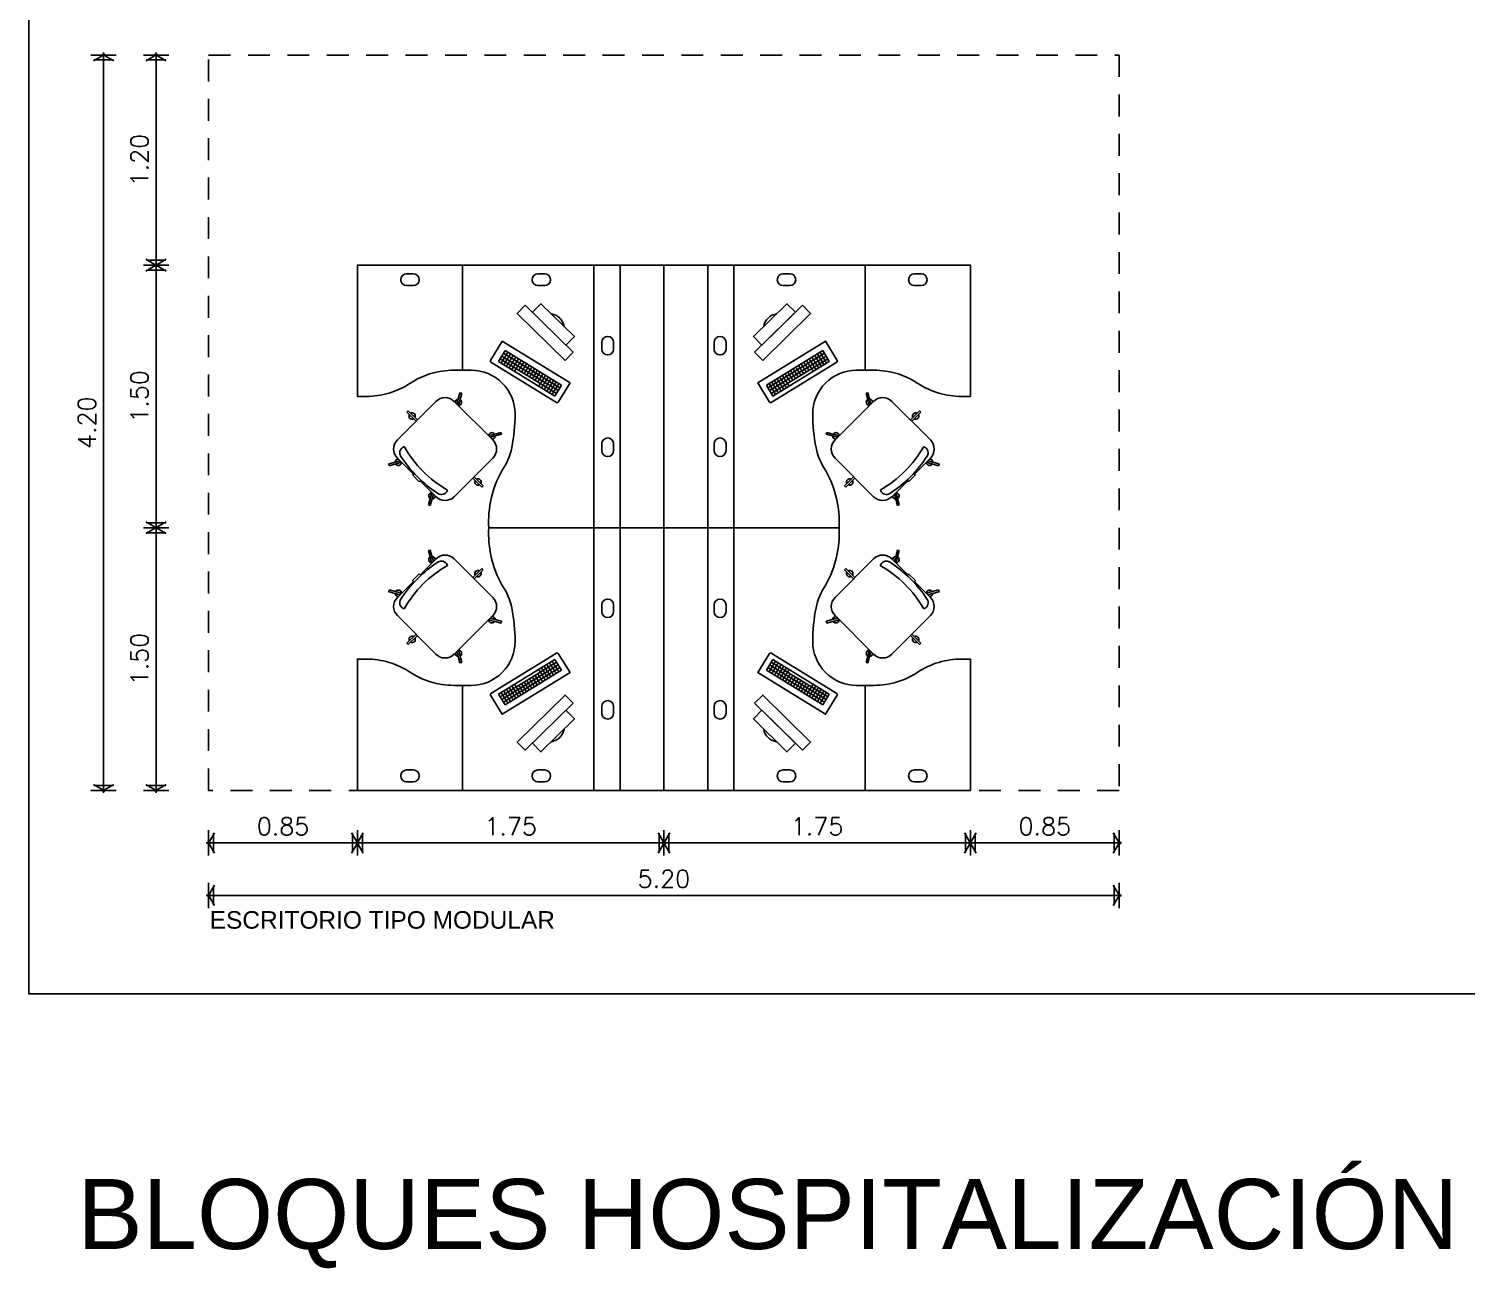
# Model space of a CAD drawing. Header units: millimetres. Extents: x 0 to 53.7, y -32.2 to -5.1.
# Drawn here: x 0.01 to 8.22, y -18.79 to -11.71 of the extents above; entities that cross this region are included whole.
import ezdxf

# ---------------------------------------------------------------- set-up
doc = ezdxf.new("R2010")
doc.units = ezdxf.units.MM
doc.header["$MEASUREMENT"] = 0
doc.linetypes.add('HIDDEN2', pattern=[0.1875, 0.125, -0.0625])
for name, color, linetype in [('Cot', 8, 'Continuous'), ('Mob', 8, 'Continuous'), ('Proy', 9, 'HIDDEN2'), ('Tex', 2, 'Continuous')]:
    doc.layers.add(name, color=color, linetype=linetype)
doc.styles.add('ARIAL', font='arial.ttf')
doc.styles.add('ROMANS', font='romans.shx')
doc.dimstyles.new('PAÑO', dxfattribs={"dimscale": 0.5, "dimtxt": 0.2, "dimasz": 0.1, "dimexe": 0.18, "dimexo": 0.0625, "dimgap": 0.09, "dimtad": 1, "dimzin": 0, "dimdsep": 46, "dimtxsty": 'ROMANS', "dimblk1": 'COTP', "dimblk2": 'COTP', "dimsah": 1, "dimcen": 0.09, "dimse1": 1, "dimse2": 1, "dimclrd": 256, "dimclrt": 2, "dimaunit": 1, "dimadec": 0, "dimazin": 0, "dimtfac": 1, "dimtix": 1, "dimtmove": 2, "dimatfit": 0, "dimldrblk": 'COTP', "dimfxl": 0.18, "dimtolj": 1, "dimtzin": 0, "dimarcsym": 0})

# ---------------------------------------------------------------- blocks, each defined once
blk = doc.blocks.new('SILLA-07')
at = {"color": 0}
for p, q in [((0.2421, 0.3026), (0.2314, 0.3026)), ((0.2314, 0.2294), (0.2314, 0.3026)), ((0.2421, 0.2294), (0.2421, 0.3026)), ((-0.0561, 0.1585), (-0.0507, 0.1678)), ((-0.0507, 0.1678), (0.0074, 0.1343)), ((0.0811, 0.1755), (0.0753, 0.1774)), ((0.0811, 0.2294), (0.3924, 0.2294)), ((0.5242, 0.1678), (0.4661, 0.1343)), ((0.5296, 0.1585), (0.5242, 0.1678)), ((-0.0561, 0.1585), (0.0074, 0.122)), ((0.0074, 0.1557), (0.0074, 0.0272)), ((0.5296, 0.1585), (0.4661, 0.122)), ((0.4661, 0.1557), (0.4661, -0.1557)), ((0, 0.0272), (0.013, 0.0272)), ((0, 0.0272), (0, -0.0272)), ((0, -0.0272), (0.013, -0.0272)), ((0.0074, -0.0272), (0.0074, -0.1557)), ((-0.0561, -0.1585), (0.0074, -0.122)), ((-0.0561, -0.1585), (-0.0507, -0.1678)), ((-0.0507, -0.1678), (0.0074, -0.1343)), ((0.5296, -0.1585), (0.4661, -0.122)), ((0.5242, -0.1678), (0.4661, -0.1343)), ((0.5296, -0.1585), (0.5242, -0.1678)), ((0.0753, -0.1774), (0.0811, -0.1755)), ((0.0811, -0.2294), (0.3924, -0.2294)), ((0.2314, -0.2294), (0.2314, -0.3026)), ((0.2421, -0.2294), (0.2421, -0.3026)), ((0.2421, -0.3026), (0.2314, -0.3026))]:
    blk.add_line(p, q, dxfattribs=at)
for centre, radius, start, end in [((0.2367, 0.266), 0.0182, 107.10464, 252.89536), ((0.2367, 0.266), 0.0182, 287.10464, 72.89536), ((0.0811, 0.1557), 0.0737, 90, 180), ((0.0641, 0.1422), 0.0369, 72.35455, 166.41241), ((0.7066, 0), 0.6496, 164.3252, 195.6748), ((0.3924, 0.1557), 0.0737, 360, 90), ((-0.0058, 0.1357), 0.0183, 166.99983, 313.04786), ((-0.0058, 0.1357), 0.0183, 43.91635, 133.04786), ((0.7498, 0), 0.7371, 168.18756, 191.81244), ((0.4793, 0.1357), 0.0183, 46.95214, 136.08365), ((0.4793, 0.1357), 0.0183, 226.95214, 13.00017), ((-0.0058, -0.1357), 0.0183, 46.95214, 193.00017), ((-0.0058, -0.1357), 0.0183, 226.95214, 316.08365), ((0.0811, -0.1557), 0.0737, 180, 270), ((0.0641, -0.1422), 0.0369, 193.58759, 287.64545), ((0.3924, -0.1557), 0.0737, 270, 360), ((0.4793, -0.1357), 0.0183, 223.91635, 313.04786), ((0.4793, -0.1357), 0.0183, 346.99983, 133.04786), ((0.2367, -0.266), 0.0182, 107.10464, 252.89536), ((0.2367, -0.266), 0.0182, 287.10464, 72.89536)]:
    blk.add_arc(centre, radius, start, end, dxfattribs=at)
blk = doc.blocks.new('secretarias')
for p, q in [((0.5541, 0.9879), (0.7845, 0.613)), ((0.4882, 0.907), (0.5496, 0.9447)), ((0.4882, 0.907), (0.6862, 0.585)), ((0.4977, 0.8917), (0.559, 0.9294)), ((0.5036, 0.9164), (0.7015, 0.5944)), ((0.5071, 0.8763), (0.5684, 0.914)), ((0.5189, 0.9258), (0.7168, 0.6038)), ((0.5342, 0.9353), (0.7322, 0.6132)), ((0.5496, 0.9447), (0.7475, 0.6227)), ((0.5165, 0.861), (0.5778, 0.8987)), ((0.5259, 0.8456), (0.5873, 0.8834)), ((0.5354, 0.8303), (0.5967, 0.868)), ((0.5448, 0.815), (0.6061, 0.8527)), ((0.5542, 0.7996), (0.6002, 0.8279)), ((0.2289, 0.7919), (0.4978, 0.5182)), ((0.2693, 0.7508), (0.4574, 0.5592)), ((0.5636, 0.7843), (0.6096, 0.8126)), ((0.5731, 0.769), (0.6191, 0.7973)), ((0.5825, 0.7536), (0.6285, 0.7819)), ((0.5919, 0.7383), (0.6379, 0.7666)), ((0.6013, 0.723), (0.6473, 0.7513)), ((0.6108, 0.7076), (0.6568, 0.7359)), ((0.6202, 0.6923), (0.6662, 0.7206)), ((0.6296, 0.677), (0.691, 0.7147)), ((0.639, 0.6616), (0.7004, 0.6993)), ((0.6485, 0.6463), (0.7098, 0.684)), ((0.6579, 0.631), (0.7192, 0.6687)), ((0.6673, 0.6156), (0.7287, 0.6533)), ((0.6768, 0.6003), (0.7381, 0.638)), ((0.6862, 0.585), (0.7475, 0.6227))]:
    blk.add_line(p, q)
for points in [[(0, 1.15), (0, 1.75), (0.75, 1.75), (0.75, 1.7, -0.072993), (0.7308, 1.5695, -0.072993), (0.675, 1.45, 0.109734), (0.6048, 1.266, 0.036448), (0.6, 1.2), (0.6, 1.15)], [(0, 1.15), (0.6, 1.15), (0.6, 1.1, 0.414214), (0.85, 0.85, 0.049448), (1.0425, 0.8691, 0.101217), (1.175, 0.925, -0.14401), (1.5, 1), (1.5, 0.25), (0, 0.25)]]:
    blk.add_lwpolyline(points, format="xyb", close=True)
for points, elevation in [([(0.049, 1.469), (0.049, 1.431, 1), (0.117, 1.431), (0.117, 1.469, 1)], 0.75), ([(0.049, 0.719), (0.049, 0.681, 1), (0.117, 0.681), (0.117, 0.719, 1)], 0.75), ([(0.441, 0.355), (0.479, 0.355, -1), (0.479, 0.287), (0.441, 0.287, -1)], -0.358), ([(1.021, 0.355), (1.059, 0.355, -1), (1.059, 0.287), (1.021, 0.287, -1)], -0.358)]:
    blk.add_lwpolyline(points, format="xyb", close=True, dxfattribs=dict(elevation=elevation))
for points in [[(0.7822, 0.6033), (0.6727, 0.536), (0.4348, 0.9229), (0.5444, 0.9902)], [(0.4978, 0.5182), (0.5444, 0.564), (0.2756, 0.8377), (0.2289, 0.7919)], [(0.2693, 0.7508), (0.22, 0.7025), (0.4082, 0.5109), (0.4574, 0.5592)]]:
    blk.add_lwpolyline(points)
blk.add_lwpolyline([(0, 0.4), (1.5, 0.4), (1.5, 0), (0, 0)], close=True)
for centre, radius, start, end in [((0.5481, 0.9842), 0.00708, 31.57921, 121.57921), ((0.3634, 0.655), 0.086, 187.85641, 261.11258), ((0.7785, 0.6093), 0.00708, 301.57921, 31.57921)]:
    blk.add_arc(centre, radius, start, end)
at = {"extrusion": (0, 0, -1), "zscale": -1, "rotation": 315}
blk.add_blockref('SILLA-07', (-1.2177, 1.4168), dxfattribs=at)
blk = doc.blocks.new('COTP')
at = {"color": 0}
for p, q in [((-2.24, 0), (0.28, 0)), ((0, -1.45), (0, 1.45))]:
    blk.add_line(p, q, dxfattribs=at)
at = {"color": 2}
for p, q in [((0.1, -0.17), (-0.67, 1.16)), ((0.1, 0.17), (-0.67, -1.16)), ((-0.56, -1.11), (-0.56, 1.11))]:
    blk.add_line(p, q, dxfattribs=at)
blk = doc.blocks.new('*D531')
at = {"layer": 'Cot', "lineweight": -2, "transparency": 16777216}
blk.add_line((0.7332, -16.0127), (0.7332, -14.6127), dxfattribs=at)
at = {"layer": 'Defpoints', "color": 0, "transparency": 16777216}
for p in [(0.7332, -14.5627), (2.6332, -14.5627), (1.8832, -16.0627)]:
    blk.add_point(p, dxfattribs=at)
at = {"layer": 'Cot', "lineweight": -2, "transparency": 16777216, "xscale": 0.05, "yscale": 0.05, "zscale": 0.05}
for p, rotation in [((0.7332, -14.5627), 90), ((0.7332, -16.0627), 270)]:
    blk.add_blockref('COTP', p, dxfattribs=dict(at, rotation=rotation))
at = {"layer": 'Cot', "color": 2, "transparency": 16777216, "insert": (0.6382, -15.3127), "char_height": 0.1, "attachment_point": 5, "rotation": 90, "style": 'ROMANS'}
blk.add_mtext('\\A1;1.50', dxfattribs=at)
blk = doc.blocks.new('*D532')
at = {"layer": 'Cot', "lineweight": -2, "transparency": 16777216}
blk.add_line((0.7332, -14.5127), (0.7332, -13.1127), dxfattribs=at)
at = {"layer": 'Defpoints', "color": 0, "transparency": 16777216}
for p in [(0.7332, -13.0627), (1.8832, -13.0627), (2.6332, -14.5627)]:
    blk.add_point(p, dxfattribs=at)
at = {"layer": 'Cot', "lineweight": -2, "transparency": 16777216, "xscale": 0.05, "yscale": 0.05, "zscale": 0.05}
for p, rotation in [((0.7332, -13.0627), 90), ((0.7332, -14.5627), 270)]:
    blk.add_blockref('COTP', p, dxfattribs=dict(at, rotation=rotation))
at = {"layer": 'Cot', "color": 2, "transparency": 16777216, "insert": (0.6382, -13.8127), "char_height": 0.1, "attachment_point": 5, "rotation": 90, "style": 'ROMANS'}
blk.add_mtext('\\A1;1.50', dxfattribs=at)
blk = doc.blocks.new('*D533')
at = {"layer": 'Cot', "lineweight": -2, "transparency": 16777216}
blk.add_line((0.7332, -13.0127), (0.7332, -11.9127), dxfattribs=at)
at = {"layer": 'Defpoints', "color": 0, "transparency": 16777216}
for p in [(0.7332, -11.8627), (1.0332, -11.8627), (1.8832, -13.0627)]:
    blk.add_point(p, dxfattribs=at)
at = {"layer": 'Cot', "lineweight": -2, "transparency": 16777216, "xscale": 0.05, "yscale": 0.05, "zscale": 0.05}
for p, rotation in [((0.7332, -11.8627), 90), ((0.7332, -13.0627), 270)]:
    blk.add_blockref('COTP', p, dxfattribs=dict(at, rotation=rotation))
at = {"layer": 'Cot', "color": 2, "transparency": 16777216, "insert": (0.6382, -12.4627), "char_height": 0.1, "attachment_point": 5, "rotation": 90, "style": 'ROMANS'}
blk.add_mtext('\\A1;1.20', dxfattribs=at)
blk = doc.blocks.new('*D534')
at = {"layer": 'Cot', "lineweight": -2, "transparency": 16777216}
blk.add_line((0.4332, -16.0127), (0.4332, -11.9127), dxfattribs=at)
at = {"layer": 'Defpoints', "color": 0, "transparency": 16777216}
for p in [(0.4332, -11.8627), (1.0332, -11.8627), (1.0332, -16.0627)]:
    blk.add_point(p, dxfattribs=at)
at = {"layer": 'Cot', "lineweight": -2, "transparency": 16777216, "xscale": 0.05, "yscale": 0.05, "zscale": 0.05}
for p, rotation in [((0.4332, -11.8627), 90), ((0.4332, -16.0627), 270)]:
    blk.add_blockref('COTP', p, dxfattribs=dict(at, rotation=rotation))
at = {"layer": 'Cot', "color": 2, "transparency": 16777216, "insert": (0.3382, -13.9627), "char_height": 0.1, "attachment_point": 5, "rotation": 90, "style": 'ROMANS'}
blk.add_mtext('\\A1;4.20', dxfattribs=at)
blk = doc.blocks.new('*D535')
at = {"layer": 'Cot', "lineweight": -2, "transparency": 16777216}
blk.add_line((1.0832, -16.3627), (1.8332, -16.3627), dxfattribs=at)
at = {"layer": 'Defpoints', "color": 0, "transparency": 16777216}
for p in [(1.0332, -16.0627), (1.8832, -16.0627), (1.8832, -16.3627)]:
    blk.add_point(p, dxfattribs=at)
at = {"layer": 'Cot', "lineweight": -2, "transparency": 16777216, "xscale": 0.05, "yscale": 0.05, "zscale": 0.05, "rotation": 180}
blk.add_blockref('COTP', (1.0332, -16.3627), dxfattribs=at)
at = {"layer": 'Cot', "lineweight": -2, "transparency": 16777216, "xscale": 0.05, "yscale": 0.05, "zscale": 0.05}
blk.add_blockref('COTP', (1.8832, -16.3627), dxfattribs=at)
at = {"layer": 'Cot', "color": 2, "transparency": 16777216, "insert": (1.4582, -16.2677), "char_height": 0.1, "attachment_point": 5, "style": 'ROMANS'}
blk.add_mtext('\\A1;0.85', dxfattribs=at)
blk = doc.blocks.new('*D536')
at = {"layer": 'Cot', "lineweight": -2, "transparency": 16777216}
blk.add_line((1.9332, -16.3627), (3.5832, -16.3627), dxfattribs=at)
at = {"layer": 'Defpoints', "color": 0, "transparency": 16777216}
for p in [(1.8832, -16.0627), (3.6332, -16.0627), (3.6332, -16.3627)]:
    blk.add_point(p, dxfattribs=at)
at = {"layer": 'Cot', "lineweight": -2, "transparency": 16777216, "xscale": 0.05, "yscale": 0.05, "zscale": 0.05, "rotation": 180}
blk.add_blockref('COTP', (1.8832, -16.3627), dxfattribs=at)
at = {"layer": 'Cot', "lineweight": -2, "transparency": 16777216, "xscale": 0.05, "yscale": 0.05, "zscale": 0.05}
blk.add_blockref('COTP', (3.6332, -16.3627), dxfattribs=at)
at = {"layer": 'Cot', "color": 2, "transparency": 16777216, "insert": (2.7582, -16.2677), "char_height": 0.1, "attachment_point": 5, "style": 'ROMANS'}
blk.add_mtext('\\A1;1.75', dxfattribs=at)
blk = doc.blocks.new('*D537')
at = {"layer": 'Cot', "lineweight": -2, "transparency": 16777216}
blk.add_line((3.6832, -16.3627), (5.3332, -16.3627), dxfattribs=at)
at = {"layer": 'Defpoints', "color": 0, "transparency": 16777216}
for p in [(3.6332, -16.0627), (5.3832, -16.0627), (5.3832, -16.3627)]:
    blk.add_point(p, dxfattribs=at)
at = {"layer": 'Cot', "lineweight": -2, "transparency": 16777216, "xscale": 0.05, "yscale": 0.05, "zscale": 0.05, "rotation": 180}
blk.add_blockref('COTP', (3.6332, -16.3627), dxfattribs=at)
at = {"layer": 'Cot', "lineweight": -2, "transparency": 16777216, "xscale": 0.05, "yscale": 0.05, "zscale": 0.05}
blk.add_blockref('COTP', (5.3832, -16.3627), dxfattribs=at)
at = {"layer": 'Cot', "color": 2, "transparency": 16777216, "insert": (4.5082, -16.2677), "char_height": 0.1, "attachment_point": 5, "style": 'ROMANS'}
blk.add_mtext('\\A1;1.75', dxfattribs=at)
blk = doc.blocks.new('*D538')
at = {"layer": 'Cot', "lineweight": -2, "transparency": 16777216}
blk.add_line((5.4332, -16.3627), (6.1832, -16.3627), dxfattribs=at)
at = {"layer": 'Defpoints', "color": 0, "transparency": 16777216}
for p in [(5.3832, -16.0627), (6.2332, -16.0627), (6.2332, -16.3627)]:
    blk.add_point(p, dxfattribs=at)
at = {"layer": 'Cot', "lineweight": -2, "transparency": 16777216, "xscale": 0.05, "yscale": 0.05, "zscale": 0.05, "rotation": 180}
blk.add_blockref('COTP', (5.3832, -16.3627), dxfattribs=at)
at = {"layer": 'Cot', "lineweight": -2, "transparency": 16777216, "xscale": 0.05, "yscale": 0.05, "zscale": 0.05}
blk.add_blockref('COTP', (6.2332, -16.3627), dxfattribs=at)
at = {"layer": 'Cot', "color": 2, "transparency": 16777216, "insert": (5.8082, -16.2677), "char_height": 0.1, "attachment_point": 5, "style": 'ROMANS'}
blk.add_mtext('\\A1;0.85', dxfattribs=at)
blk = doc.blocks.new('*D539')
at = {"layer": 'Cot', "lineweight": -2, "transparency": 16777216}
blk.add_line((6.1832, -16.6627), (1.0832, -16.6627), dxfattribs=at)
at = {"layer": 'Defpoints', "color": 0, "transparency": 16777216}
for p in [(1.0332, -16.0627), (6.2332, -16.0627), (1.0332, -16.6627)]:
    blk.add_point(p, dxfattribs=at)
at = {"layer": 'Cot', "lineweight": -2, "transparency": 16777216, "xscale": 0.05, "yscale": 0.05, "zscale": 0.05, "rotation": 180}
blk.add_blockref('COTP', (1.0332, -16.6627), dxfattribs=at)
at = {"layer": 'Cot', "lineweight": -2, "transparency": 16777216, "xscale": 0.05, "yscale": 0.05, "zscale": 0.05}
blk.add_blockref('COTP', (6.2332, -16.6627), dxfattribs=at)
at = {"layer": 'Cot', "color": 2, "transparency": 16777216, "insert": (3.6332, -16.5677), "char_height": 0.1, "attachment_point": 5, "style": 'ROMANS'}
blk.add_mtext('\\A1;5.20', dxfattribs=at)

msp = doc.modelspace()

# ---------------------------------------------------------------- linework, layer by layer
at = {"layer": 'Proy'}
msp.add_lwpolyline([(1.0332, -16.0627), (1.0332, -11.8627), (6.2332, -11.8627), (6.2332, -16.0627)], close=True, dxfattribs=at)
at = {"layer": 'Tex'}
msp.add_lwpolyline([(0.006, -5.8754), (0.006, -17.2254), (27.406, -17.2254), (27.406, -5.8754)], close=True, dxfattribs=at)

# ---------------------------------------------------------------- block references
at = {"layer": 'Mob', "xscale": -1}
for p, rotation in [((3.6332, -13.0627), 90), ((3.6332, -16.0627), 270)]:
    msp.add_blockref('secretarias', p, dxfattribs=dict(at, rotation=rotation))
at = {"layer": 'Mob'}
for p, rotation in [((3.6332, -13.0627), 270), ((3.6332, -16.0627), 90)]:
    msp.add_blockref('secretarias', p, dxfattribs=dict(at, rotation=rotation))

# ---------------------------------------------------------------- texts
at = {"layer": 'Tex', "style": 'ARIAL'}
msp.add_text('BLOQUES HOSPITALIZACIÓN ', height=0.4, dxfattribs=at).set_placement((0.2837, -18.6824))
at = {"layer": 'Tex', "insert": (1.0395, -16.7526), "char_height": 0.1, "width": 3.881855, "attachment_point": 1, "style": 'ARIAL'}
msp.add_mtext('ESCRITORIO TIPO MODULAR', dxfattribs=at)

# ---------------------------------------------------------------- dimensions: what is measured, and where the dimension line sits
at = {"layer": 'Cot'}
for base, p1, p2, angle, picture, middle in [((0.4332, -11.8627), (1.0332, -16.0627), (1.0332, -11.8627), 90, '*D534', (0.3382, -13.9627)), ((0.7332, -11.8627), (1.8832, -13.0627), (1.0332, -11.8627), 90, '*D533', (0.6382, -12.4627)), ((0.7332, -13.0627), (2.6332, -14.5627), (1.8832, -13.0627), 90, '*D532', (0.6382, -13.8127)), ((0.7332, -14.5627), (1.8832, -16.0627), (2.6332, -14.5627), 90, '*D531', (0.6382, -15.3127)), ((1.8832, -16.3627), (1.0332, -16.0627), (1.8832, -16.0627), 180, '*D535', (1.4582, -16.2677)), ((1.0332, -16.6627), (6.2332, -16.0627), (1.0332, -16.0627), 180, '*D539', (3.6332, -16.5677)), ((3.6332, -16.3627), (1.8832, -16.0627), (3.6332, -16.0627), 180, '*D536', (2.7582, -16.2677)), ((5.3832, -16.3627), (3.6332, -16.0627), (5.3832, -16.0627), 180, '*D537', (4.5082, -16.2677)), ((6.2332, -16.3627), (5.3832, -16.0627), (6.2332, -16.0627), 180, '*D538', (5.8082, -16.2677))]:
    dim = msp.add_linear_dim(base=base, p1=p1, p2=p2, angle=angle, dimstyle='PAÑO', dxfattribs=at)
    dim.commit()
    dim.dimension.update_dxf_attribs({"geometry": picture, "text_midpoint": middle})

doc.saveas('drawing.dxf')
